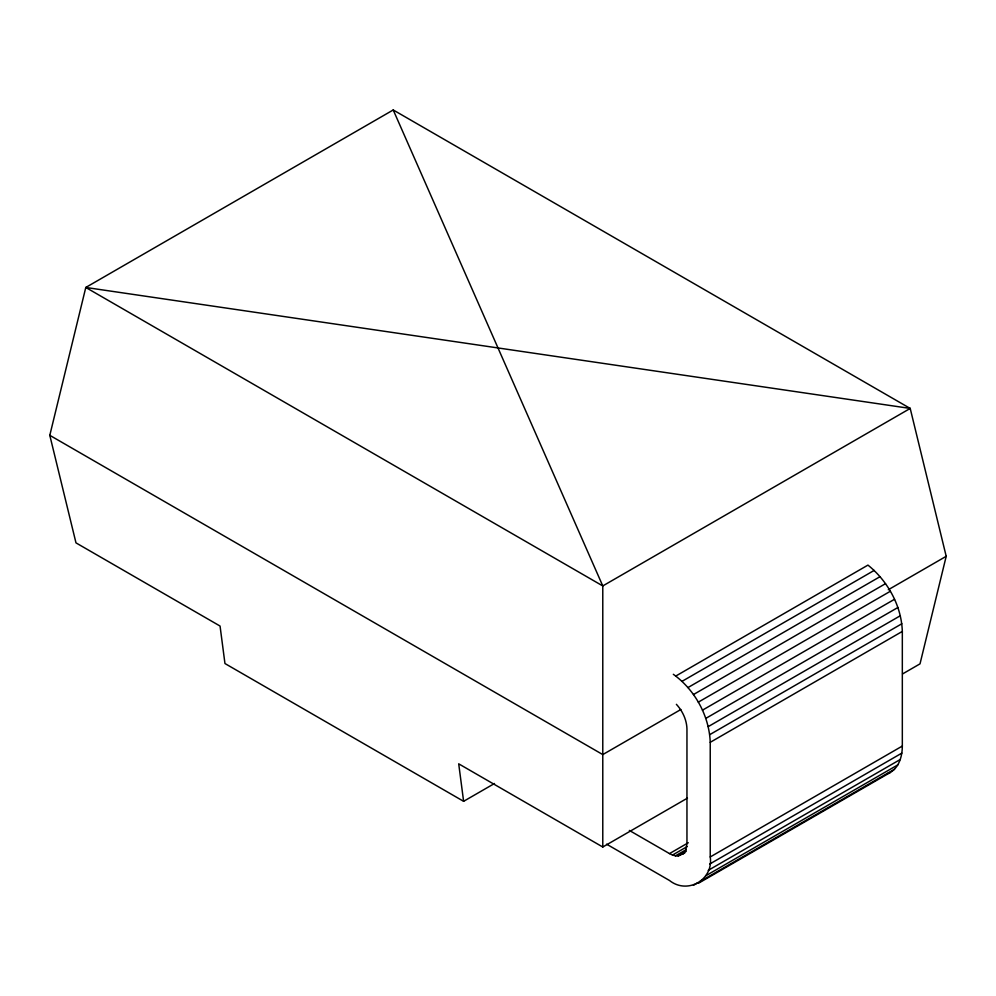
<?xml version="1.0" encoding="UTF-8"?>
<svg xmlns="http://www.w3.org/2000/svg" width="996" height="996" viewBox="0 0 996 996"><rect width="100%" height="100%" fill="white"/><g stroke="black" fill="none" stroke-linecap="round" stroke-linejoin="round"><path stroke-width="1.49" d="M606.601 844.172L669.499 880.489C687.477 894.844 713.684 879.717 710.235 856.958L710.235 742.319C709.202 715.701 694.872 689.817 673.321 674.292M698.308 883.34L890.387 772.435C899.338 766.995 902.289 755.927 902.326 746.054L902.326 631.414C901.43 605.705 887.834 581.104 867.952 565.106L675.873 675.998M494.489 783.503L463.613 801.319L224.959 663.535L220.054 626.048L75.982 542.87L49.8 435.327L85.793 287.458L393.221 109.971L910.207 408.435L946.2 556.303L920.018 663.846L902.55 673.943M682.87 854.12L685.908 849.8L686.954 843.512L686.954 728.873C686.68 719.747 682.521 710.97 676.384 704.321M682.086 681.314L874.177 570.409M687.999 687.551L880.078 576.647M693.44 694.561L885.531 583.656M680.89 709.488L602.779 754.582L49.8 435.327M888.295 589.744L946.2 556.303M698.308 702.155L890.387 591.25M702.454 710.173L894.545 599.268M705.803 718.39L897.882 607.498M708.243 726.619L900.334 615.727M709.737 734.662L901.828 623.77M710.235 742.319L902.326 631.414M463.613 801.319L458.708 763.832L602.779 847.011L687.464 798.12M629.348 830.427L669.499 853.597L688.298 842.74M669.499 853.597L672.524 855.041L687.302 846.513M672.524 855.041L675.462 855.825L686.219 849.625M675.462 855.825L678.226 855.938L686.281 851.281M684.75 853.037L678.226 855.938M710.235 856.958L902.326 746.054M709.737 864.03L901.828 753.125M708.243 870.342L900.334 759.45M705.803 875.758L897.882 764.853M693.44 885.32L697.474 883.004M700.163 881.448L894.545 769.223M886.751 773.929L890.387 772.435M393.221 109.971L602.779 585.934L602.779 847.011M910.207 408.435L602.779 585.934L85.793 287.458L910.207 408.435"/></g></svg>
